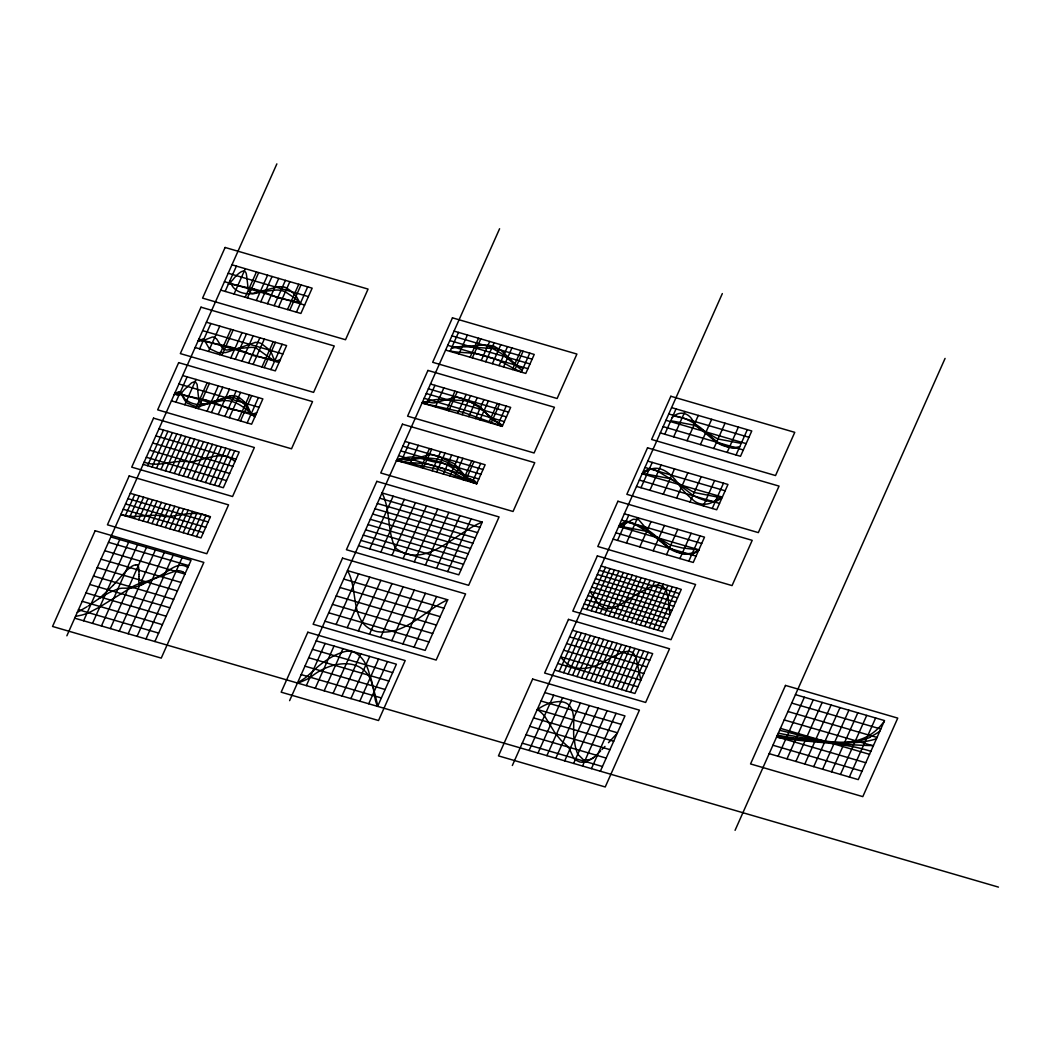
<?xml version="1.0" encoding="UTF-8"?>
<svg xmlns="http://www.w3.org/2000/svg" width="1051" height="1051" viewBox="0 0 1051 1051"><rect width="100%" height="100%" fill="white"/><g stroke="black" fill="none" stroke-linecap="round" stroke-linejoin="round"><path stroke-width="1.5" d="M139.008 574.542L138.982 571.573M139.008 574.884L138.982 576.487M138.982 576.71L138.916 578.667M138.903 578.891L138.824 581.19A9.078 7.935 -23.8 0 0 139.428 584.172M66.87 635.802L276.86 163.89M125.279 515.857L134.725 494.614M147.6 465.698L163.47 430.03M175.872 402.139L187.131 376.849M199.611 348.827L210.87 323.524M225.15 291.403L236.409 266.113M83.62 620.786L119.761 539.557M129.733 517.158L139.179 495.901M152.053 466.999L167.924 431.33M134.186 518.458L143.645 497.202M156.507 468.286L172.377 432.631M184.792 404.74L196.051 379.437M208.518 351.415L219.777 326.112M234.058 294.004L245.317 268.701M92.527 623.374L128.669 542.158M138.64 519.746L148.099 498.502M160.961 469.587L176.831 433.918M143.094 521.046L152.553 499.803M165.414 470.887L181.284 435.219M195.92 407.985L207.178 382.682M219.646 354.66L230.905 329.357M245.198 297.249L256.457 271.946M101.435 625.962L137.576 544.746M147.547 522.347L157.006 501.091M169.868 472.175L185.738 436.52M198.153 408.629L209.412 383.326M221.879 355.304L233.138 330.001M247.432 297.893L258.691 272.59M152.001 523.648L161.46 502.391M174.321 473.475L190.192 437.82M110.342 628.564L146.483 547.348M156.454 524.935L165.913 503.692M178.775 474.776L194.645 439.108M207.06 411.217L218.319 385.927M230.786 357.905L242.045 332.602M256.339 300.481L267.598 275.191M160.908 526.236L170.367 504.979M183.229 476.077L199.099 440.408M211.514 412.517L222.773 387.215M235.24 359.192L246.499 333.89M260.793 301.782L272.051 276.479M119.249 631.152L155.403 549.936M165.362 527.536L174.821 506.28M187.695 477.364L203.552 441.709M218.201 414.462L229.46 389.159M241.927 361.137L253.186 335.847M267.479 303.726L278.738 278.423M169.815 528.824L179.274 507.58M192.149 478.665L208.019 442.996M128.169 633.753L164.311 552.524M174.269 530.124L183.728 508.881M196.603 479.965L212.473 444.297M224.875 416.406L236.133 391.103M248.601 363.094L259.86 337.791M274.153 305.67L285.412 280.367M178.736 531.425L188.182 510.169M201.056 481.253L216.926 445.598M229.328 417.707L240.587 392.404M253.068 364.382L264.326 339.079M278.607 306.971L289.866 281.668M137.077 636.341L173.218 555.125M183.189 532.726L192.635 511.469M205.51 482.554L221.38 446.898M187.643 534.013L197.102 512.77M209.964 483.854L225.834 448.186M238.249 420.295L249.507 395.005M261.975 366.983L273.234 341.68M287.514 309.559L298.773 284.269M240.469 420.952L251.728 395.649M264.195 367.627L275.454 342.324M289.748 310.216L301.006 284.913M145.984 638.929L182.125 557.713M192.097 535.314L201.556 514.057M214.417 485.155L230.287 449.486M196.55 536.614L206.009 515.358M218.871 486.442L234.741 450.787M247.156 422.896L258.415 397.593M270.882 369.571L282.141 344.268M296.435 312.16L307.693 286.857M154.891 641.53L191.032 560.314L110.854 536.969M289.603 700.649L499.593 228.737M400.97 461.691L409.417 442.707M426.496 404.32L434.943 385.336M450.064 351.376L458.499 332.392M306.353 685.62L325.114 643.448M336.084 624.465L358.601 573.859M369.716 548.885L393.166 496.177M409.877 464.279L418.324 445.309M435.403 406.908L443.85 387.937M458.972 353.964L467.419 334.993M315.261 688.221L334.021 646.05M347.224 627.697L369.742 577.091M380.843 552.13L404.307 499.422M421.017 467.524L429.465 448.554M446.544 410.153L454.991 391.169M470.099 357.209L478.547 338.225M324.168 690.809L342.928 648.638M423.238 468.168L431.685 449.197M448.777 410.796L457.211 391.826M472.333 357.852L480.78 338.882M358.352 630.942L380.869 580.336M391.984 555.375L415.447 502.667M333.075 693.397L351.849 651.239M432.145 470.769L440.592 451.785M457.684 413.398L466.132 394.414M481.24 360.454L489.687 341.47M436.612 472.07L445.046 453.086M462.138 414.685L470.585 395.715M485.693 361.741L494.141 342.771M341.982 695.998L360.756 653.827M369.492 634.187L392.01 583.581M403.124 558.62L426.575 505.899M443.286 474.014L451.733 455.03M468.825 416.63L477.259 397.659M492.38 363.685L500.828 344.715M350.903 698.587L369.663 656.415M449.973 475.958L458.42 456.975M475.499 418.574L483.946 399.603M499.054 365.63L507.502 346.659M380.633 637.432L403.15 586.826M414.265 561.851L437.715 509.144M454.426 477.246L462.874 458.275M479.952 419.875L488.4 400.904M503.521 366.93L511.955 347.96M359.81 701.188L378.57 659.016M391.773 640.663L414.291 590.071M425.392 565.096L448.856 512.389M463.333 479.847L471.781 460.863M488.86 422.476L497.307 403.492M512.428 369.532L520.862 350.548M465.567 480.491L474.001 461.52M491.093 423.119L499.54 404.149M514.648 370.175L523.096 351.205M368.717 703.776L387.477 661.605M472.241 482.435L480.688 463.465M497.78 425.064L506.214 406.093M521.335 372.12L529.783 353.149M402.901 643.908L425.419 593.303M436.533 568.341L459.983 515.634M414.041 647.153L436.559 596.548M447.673 571.586L471.124 518.879M447.7 599.793C424.289 610.316 405.147 636.157 376.941 631.572C348.84 624.688 359.061 590.045 347.461 570.614L447.7 599.793L425.182 650.398L324.943 621.22M482.264 522.111C455.911 532.003 424.893 570.929 395.307 547.899C386.873 530.808 390.841 510.103 382.025 492.932L482.264 522.111L458.801 574.831L358.575 545.653M512.336 765.496L722.326 293.584M559.224 671.431L576.96 631.572M586.786 609.501L605.547 567.33M617.528 540.411L628.787 515.108M640.979 487.717L652.237 462.414M664.771 434.234L676.029 408.931M529.087 750.467L553.693 695.171M563.678 672.719L581.413 632.873M591.24 610.789L610 568.63M568.131 674.019L585.867 634.173M595.694 612.089L614.454 569.918M626.435 542.999L637.694 517.696M649.886 490.305L661.145 465.002M673.678 436.822L684.937 411.519M537.994 753.055L562.6 697.759M572.585 675.32L590.32 635.474M600.147 613.39L618.908 571.218M577.038 676.621L594.774 636.761M604.601 614.69L623.361 572.519M546.901 755.656L571.508 700.36M581.492 677.908L599.228 638.062M609.054 615.978L627.815 573.807M639.796 546.888L651.055 521.585M663.247 494.193L674.506 468.891M687.052 440.711L698.311 415.408M585.946 679.209L603.681 639.363M613.508 617.279L632.282 575.107M555.808 758.244L580.415 702.948M590.399 680.509L608.135 640.65M617.962 618.579L636.735 576.408M594.866 681.797L612.588 641.951M622.415 619.867L641.189 577.708M653.17 550.777L664.429 525.487M676.608 498.082L687.866 472.779M700.413 444.612L711.672 419.31M564.715 760.845L589.322 705.549M599.32 683.097L617.042 643.251M626.869 621.167L645.642 578.996M603.773 684.398L621.509 644.552M631.323 622.468L650.096 580.297M573.636 763.433L598.242 708.138M608.227 685.699L625.962 645.84M635.789 623.769L654.55 581.597M666.531 554.678L677.79 529.376M689.982 501.971L701.24 476.681M713.774 448.501L725.032 423.198M612.68 686.986L630.416 647.14M640.243 625.056L659.003 582.885M582.543 766.021L607.15 710.739M617.134 688.287L634.87 648.441M644.697 626.357L663.457 584.185M621.588 689.587L639.323 649.728M649.15 627.657L667.91 585.486M679.892 558.567L691.151 533.264M703.342 505.873L714.601 480.57M727.134 452.39L738.393 427.087M591.45 768.623L616.057 713.327M626.041 690.875L643.777 651.029M653.604 628.945L672.364 586.786M630.495 692.175L648.231 652.329M658.057 630.245L676.818 588.074M688.799 561.155L700.058 535.852M712.25 508.461L723.508 483.158M736.055 454.978L747.314 429.675M600.357 771.211L624.964 715.915L544.786 692.583M735.069 830.329L945.072 358.417M778.095 756.273L804.357 697.233M787.002 758.861L813.264 699.821M795.909 761.463L822.184 702.423M804.816 764.051L831.091 705.011M813.724 766.639L839.999 707.612M822.631 769.24L848.906 710.2M831.551 771.828L857.813 712.788M840.458 774.429L866.72 715.389M849.366 777.017L875.641 717.978M117.449 580.559L126.317 570.693L131.9 566.292A9.577 8.355 -23.8 0 1 135.592 564.86L135.737 564.939M116.871 581.216L115.124 583.187M113.442 585.039L114.953 583.371M113.363 585.131L102.762 595.391M616.451 734.11L608.49 742.689M604.969 746.42L603.3 748.167M602.643 748.864L601.96 749.547M600.62 750.926L595.799 755.748A42.526 37.113 -23.8 0 1 594.249 757.14L593.776 757.535A13.808 12.06 -23.8 0 1 590.465 759.518L583.883 760.175L578.51 754.946M314.827 669.448L305.526 677.711L297.446 683.032M657.243 537.376A79.889 69.734 -23.8 0 0 645.879 528.903A93.762 81.847 -23.8 0 0 637.773 525.303L627.158 522.045L620.589 524.699A18.695 16.317 -23.8 0 0 618.697 526.459L698.889 549.804L692.832 554.061A8.828 7.712 -23.8 0 1 690.796 554.547L682.927 553.549A64.177 56.031 -23.8 0 1 671.077 548.872M228.343 284.243L231.325 281.353A48.806 42.605 -23.8 0 0 232.849 279.75C235.897 275.559 245.803 264.997 246.604 275.756A74.779 65.28 -23.8 0 1 246.959 278.239L248.089 288.302L249.547 292.047A4.966 4.335 -23.8 0 0 250.164 292.677L250.493 292.927A5.61 4.9 -23.8 0 0 253.37 293.781L260.714 292.165A42.763 37.337 -23.8 0 1 266.113 291.166L276.045 290.023A19.654 17.158 -23.8 0 1 286.003 292.283L294.083 297.669A32.647 28.495 -23.8 0 1 295.462 298.694L300.428 303.174M594.209 757.18L586.235 761.804A11.811 10.313 -23.8 0 1 584.251 762.185L583.016 762.264A13.348 11.653 -23.8 0 1 579.377 761.844L575.239 759.82A12.178 10.628 -23.8 0 1 573.688 758.152L569.734 749.573A23.201 20.258 -23.8 0 0 569.051 748.273L568.67 747.642A14.583 12.73 -23.8 0 0 567.698 746.355L563.678 742.729A42.868 37.429 -23.8 0 1 560.984 740.219L556.596 734.977A149.492 130.495 -23.8 0 1 554.311 731.824L545.022 716.716A40.542 35.392 -23.8 0 0 542.828 714.181L541.974 713.314A46.205 40.332 -23.8 0 0 537.271 709.451L617.462 732.783M102.67 595.47L100.279 597.546A15.62 13.637 -23.8 0 1 98.886 598.65L109.212 592.593L117.423 589.138A17.92 15.647 -23.8 0 1 122.507 588.166L128.656 588.218A18.59 16.225 -23.8 0 0 132.111 587.864L139.047 585.919A17.355 15.148 -23.8 0 0 141.044 585.105L148.401 581.597M697.378 551.144L694.396 553.115A10.878 9.485 -23.8 0 1 690.927 554.271L682.152 553.47A48.753 42.552 -23.8 0 1 668.87 547.243M98.387 598.991L88.166 606.02M698.876 549.831L697.049 551M86.997 606.755L77.301 612.365M672.141 417.694C679.852 409.575 690.139 413.096 693.923 423.054A34.604 30.203 -23.8 0 0 695.867 425.248L715.77 441.814A33.12 28.916 -23.8 0 0 718.083 443.286A37.113 32.397 -23.8 0 0 727.121 446.793L730.773 447.608A22.925 20.008 -23.8 0 0 735.056 448.041L739.221 447.871M174.138 394.729C182.309 387.149 182.283 401.548 188.444 403.663M197.877 341.417L202.869 338.961A2.352 2.063 -23.8 0 1 203.855 339.25L208.978 348.117A11.154 9.735 -23.8 0 0 209.622 348.643L218.03 352.624L225.61 352.571A30.032 26.209 -23.8 0 0 230.957 350.784L255.025 342.534M148.546 581.531L153.262 579.285M174.532 393.849L175.281 393.468A23.569 20.573 -23.8 0 0 176.686 392.706L179.603 391.616A2.667 2.325 -23.8 0 1 180.785 392.273L184.871 399.025L187.945 401.469M869.965 736.987L871.66 736.147A62.758 54.783 -23.8 0 0 879.779 731.312M280.42 359.442L278.896 360.112A17.959 15.673 -23.8 0 0 278.134 360.454L275.415 360.795A3.403 2.969 -23.8 0 1 274.915 360.506L273.129 357.274A35.603 31.083 -23.8 0 0 271.289 352.794L270.133 350.968A18.616 16.251 -23.8 0 0 268.938 349.51L261.331 343.572A11.745 10.247 -23.8 0 0 255.025 342.442M153.407 579.219L154.379 578.786A19.483 17.013 -23.8 0 1 155.101 578.484L156.678 577.879A21.046 18.379 -23.8 0 0 157.243 577.643L158.228 577.209M158.373 577.144L175.556 571.035M430.49 384.035L510.668 407.381L502.233 426.364L422.042 403.019L423.08 402.625A42.447 37.061 -23.8 0 1 426.995 401.39L427.915 401.14A43.603 38.059 -23.8 0 1 439.554 399.38M279.881 360.664L277.201 361.386A6.227 5.439 -23.8 0 1 275.336 361.413L266.901 355.882A84.619 73.859 -23.8 0 1 265.443 354.739L256.286 348.17A13.821 12.06 -23.8 0 0 251.741 347.382L248.509 347.5A54.928 47.952 -23.8 0 0 247.116 347.658L244.975 347.934A70.68 61.694 -23.8 0 1 242.86 348.157L238.853 348.512A29.73 25.96 -23.8 0 0 237.053 348.735L226.819 350.022A7.462 6.516 -23.8 0 1 223.85 349.063L222.983 348.406A10.484 9.144 -23.8 0 1 221.984 347.395L216.572 338.882L213.695 337.082A5.557 4.861 -23.8 0 0 212.171 337.095L203.697 340.366A7.396 6.464 -23.8 0 1 202.659 340.616L201.306 340.747A15.437 13.479 -23.8 0 1 198.232 340.616M451.47 348.196L456.633 347.093A31.753 27.72 -23.8 0 1 462.256 346.567L484.826 344.938L493.642 345.95L501.012 350.325L516.514 365.209A21.966 19.181 -23.8 0 0 518.997 366.654L523.017 368.336M229.933 396.043L200.229 406.238M739.707 446.754L735.372 447.45A22.045 19.246 -23.8 0 1 730.852 447.45L726.438 446.386A49.069 42.841 -23.8 0 1 716.099 441.078L705.221 431.738A81.058 70.759 -23.8 0 0 682.966 417.838M75.501 616.411L81.82 615.085A45.219 39.478 -23.8 0 0 90.504 611.866L98.702 607.531A123.782 108.056 -23.8 0 0 103.471 604.667L133.398 586.195A48.543 42.368 -23.8 0 1 141.99 582.688L147.324 581.111A45.994 40.148 -23.8 0 0 149.951 580.205L154.247 578.444A103.589 90.425 -23.8 0 0 156.783 577.288L160.107 575.633A53.286 46.52 -23.8 0 0 162.537 574.28C169.566 570.535 177.08 562.482 185.659 566.253A12.862 11.219 -23.8 0 1 187.774 567.645M422.344 402.336L425.458 401.81A7.541 6.582 -23.8 0 1 427.192 401.824L432.04 402.783A14.543 12.704 -23.8 0 0 434.838 402.835L454.755 397.37A15.016 13.098 -23.8 0 1 457.671 397.317L463.622 398.815L479.138 406.041A24.685 21.545 -23.8 0 1 481.279 407.801L491.224 419.021A18.432 16.093 -23.8 0 0 494.088 420.912L498.765 422.83A8.447 7.383 -23.8 0 1 500.46 423.868L502.457 425.865M396.818 459.707L399.932 459.182A7.541 6.582 -23.8 0 1 401.666 459.208L406.514 460.167A14.543 12.704 -23.8 0 0 409.312 460.207L429.215 454.741A15.016 13.098 -23.8 0 1 432.145 454.689L438.096 456.2L453.612 463.412A24.685 21.545 -23.8 0 1 455.74 465.173L465.685 476.392A18.432 16.093 -23.8 0 0 468.549 478.297L473.239 480.202A8.447 7.383 -23.8 0 1 474.934 481.253L476.918 483.237M451.759 347.566L462.282 346.528L492.512 348.498L501.524 353.517L522.045 370.517M200.715 404.543L206.009 403.597A52.182 45.548 -23.8 0 0 207.914 403.058L212.289 401.692A53.575 46.77 -23.8 0 1 214.575 401.048L225.715 398.184A47.256 41.252 -23.8 0 1 227.358 397.843L230.287 397.449A14.018 12.244 -23.8 0 1 236.987 398.763L239.602 400.286A52.34 45.692 -23.8 0 1 241.362 401.574L244.502 404.346A24.698 21.559 -23.8 0 1 247.497 408.222L248.864 410.915A42.894 37.442 -23.8 0 0 249.534 412.202L250.099 413.148A6.595 5.754 -23.8 0 0 251.307 414.554M873.434 745.54C841.365 745.632 809.69 739.089 778.292 733.204M439.541 399.511L463.806 400.51L470.559 402.021L478.704 407.026L502.233 426.364L463.189 412.32L422.042 403.019M560.866 701.661C579.035 703.382 571.823 727.45 574.161 739.641M698.823 549.936L682.046 547.899L671.655 545.338A37.205 32.476 -23.8 0 1 669.185 544.339L648.322 532.095A34.447 30.072 -23.8 0 0 645.813 531.175L623.939 526.971A33.501 29.244 -23.8 0 0 620.392 526.551L618.697 526.459L621.417 525.539A11.719 10.234 -23.8 0 0 622.901 524.948L633.149 519.286L638.574 519.562L649.282 532.108L668.528 547.991A34.841 30.413 -23.8 0 0 681.403 553.299M741.218 443.377L718.923 439.173A36.93 32.239 -23.8 0 1 716.414 438.162L695.591 425.918A34.841 30.413 -23.8 0 0 693.056 424.985L670.788 420.728M672.89 415.986L675.149 416.288A40.437 35.3 -23.8 0 1 681.429 417.707M450.196 351.073L454.636 351.757A70.811 61.812 -23.8 0 0 460.483 352.348L473.384 353.254A60.406 52.734 -23.8 0 1 479.676 354.397L491.986 357.957A81.255 70.929 -23.8 0 1 501.8 361.728M777.017 736.068L807.115 740.508L832.037 742.623A156.257 136.407 -23.8 0 0 845.201 742.61L847.159 742.505A55.677 48.596 -23.8 0 0 870.097 737.316M777.398 735.201C803.726 739.799 830.448 743.924 857.248 742.44A73.544 64.203 -23.8 0 0 876.508 738.774M776.531 737.145C807.917 743.11 840.183 741.283 870.859 751.32M228.632 283.612L254.303 289.051M439.909 462.571C426.969 462.164 414.304 452.85 401.613 459.326A22.36 19.522 -23.8 0 1 398.408 460.036L397.501 460.18A20.153 17.591 -23.8 0 0 396.516 460.377M398.868 460.916L396.516 460.391L476.694 483.736L474.855 481.463A6.713 5.859 -23.8 0 0 473.502 480.53L467.748 478.533A18.747 16.369 -23.8 0 1 464.7 476.786C452.758 459.918 432.171 455.162 412.754 459.707A25.211 22.005 -23.8 0 1 409.601 459.576L402.402 458.459A6.713 5.859 -23.8 0 0 400.392 458.696L396.516 460.391L437.833 469.311L476.694 483.736L485.142 464.765L404.963 441.42M399.144 460.982L403.361 461.783A82.582 72.085 -23.8 0 0 411.44 462.663L424.315 463.57A58.606 51.157 -23.8 0 1 429.675 464.516L442.931 468.286A81.715 71.337 -23.8 0 1 452.705 472.044M300.612 302.754L295.252 301.44A85.67 74.779 -23.8 0 0 290.746 300.533L277.661 297.788L265.732 292.743M779.566 730.327C813.146 737.487 856.499 756.733 882.787 723.18A73.793 64.413 -23.8 0 0 883.904 722.011M120.944 514.294C135.343 519.838 150.595 512.389 165.138 516.737C180.089 516.277 195.88 509.065 210.082 517.499M205.851 399.997L179.747 394.427A33.225 29.008 -23.8 0 1 176.41 393.534L174.913 393.008M230.34 346.896L206.508 341.798A63.375 55.322 -23.8 0 1 202.79 340.958L198.639 339.683M706.377 500.854L714.246 501.852A8.828 7.712 -23.8 0 0 716.283 501.366L720.789 498.634A19.824 17.315 -23.8 0 0 722.287 497.202L720.566 497.202A40.188 35.077 -23.8 0 1 716.506 496.873L695.105 492.643A36.654 31.99 -23.8 0 1 692.635 491.645L671.773 479.401A34.473 30.098 -23.8 0 0 669.264 478.468L647.39 474.277A33.514 29.257 -23.8 0 0 643.843 473.856L642.148 473.765A17.158 14.977 -23.8 0 1 644.526 471.295L648.953 468.759A5.61 4.9 -23.8 0 1 650.477 468.549L656.376 470.467L674.716 481.384A136.722 119.341 -23.8 0 1 681.718 486.6L692.215 494.771A45.259 39.504 -23.8 0 0 694.54 496.138A64.177 56.031 -23.8 0 0 706.39 500.815M231.956 264.813L312.147 288.158L300.888 313.461L220.697 290.115M454.045 331.104L534.236 354.437L525.789 373.42L445.598 350.075M451.943 335.847L532.121 359.179M228.212 273.247L308.39 296.592M449.828 340.59L530.006 363.935M671.576 407.63L751.767 430.976L740.508 456.279L660.317 432.933M447.713 345.332L527.904 368.678M224.454 281.681L304.632 305.026M668.764 413.963L748.943 437.295M665.953 420.282L746.131 443.627M663.128 426.614L743.32 449.946M206.403 322.223L286.595 345.569L275.336 370.872L195.144 347.526M428.374 388.791L508.566 412.123M426.272 393.534L506.451 416.879M202.659 330.658L282.837 354.003M647.784 461.113L727.962 484.458L716.703 509.761L636.525 486.416M424.157 398.276L504.335 421.622M644.959 467.445L725.151 490.778M198.902 339.092L279.093 362.437M639.336 480.084L719.515 503.429M182.677 375.549L262.868 398.894L251.609 424.197L171.418 400.851M402.848 446.163L483.026 469.508M178.933 383.983L259.111 407.328M624.333 513.808L704.512 537.153L693.253 562.456L613.075 539.11M400.733 450.905L480.924 474.251M621.522 520.14L701.7 543.472M398.618 455.648L478.809 478.993M175.175 392.417L255.354 415.762M615.886 532.791L696.064 556.124M159.016 428.742L239.194 452.075L223.324 487.743L143.146 464.397M379.687 498.2L479.913 527.392M155.837 435.876L236.028 459.208M601.093 566.029L681.284 589.375L662.511 631.546L582.333 608.201M377.335 503.482L477.574 532.66M599.215 570.246L679.406 593.592M152.658 442.996L232.849 466.342M374.997 508.75L475.223 537.928M597.336 574.463L677.527 597.809M595.457 578.681L675.648 602.026M372.645 514.018L472.884 543.196M149.492 450.13L229.67 473.475M593.592 582.898L673.77 606.243M370.307 519.286L470.533 548.464M146.312 457.264L226.504 480.609M591.713 587.115L671.904 610.46M367.955 524.567L468.194 553.746M365.617 529.835L465.843 559.014M587.956 595.549L668.147 618.894M586.077 599.766L666.268 623.112M363.265 535.104L463.491 564.282M584.198 603.983L664.39 627.329M360.927 540.372L461.153 569.55M130.271 493.313L210.463 516.658L201.004 537.902L120.826 514.57M127.907 498.621L208.098 521.966M795.449 694.632L884.548 720.579L858.273 779.619L769.174 753.672M572.506 630.285L652.684 653.63L634.949 693.476L554.77 670.131M125.542 503.941L205.733 527.287M569.55 636.919L649.728 660.264M791.692 703.066L880.791 729.013M123.177 509.249L203.369 532.594M566.594 643.567L646.772 666.912M343.716 579.048L443.942 608.227M787.948 711.501L877.033 737.447M563.638 650.201L643.816 673.546M339.959 587.483L440.185 616.661M784.191 719.935L873.289 745.882M336.202 595.917L436.441 625.095M557.726 663.483L637.904 686.828M780.433 728.369L869.532 754.316M332.458 604.351L432.684 633.53M108.489 542.277L188.668 565.622M776.689 736.804L865.774 762.75M328.7 612.786L428.926 641.964M104.732 550.711L184.91 574.056M772.932 745.238L862.03 771.184M100.975 559.145L181.166 582.49M97.231 567.579L177.409 590.925M541.029 701.017L621.207 724.349M93.473 576.014L173.651 599.359M316.206 640.86L396.385 664.206L377.624 706.377A206.482 180.246 -23.8 0 0 377.007 702.58L371.226 679.432A124.031 108.266 -23.8 0 0 369.387 674.243C366.773 661.92 356.525 646.339 341.825 652.566A42.868 37.416 -23.8 0 0 333.469 656.034L329.686 658.189A102.315 89.322 -23.8 0 0 327.649 659.476L327.071 659.844A73.557 64.216 -23.8 0 0 314.814 669.434M89.716 584.448L169.907 607.793M312.449 649.295L392.64 672.64M533.527 717.872L613.705 741.218M85.972 592.882L166.15 616.228M308.705 657.729L388.883 681.074M529.77 726.307L609.948 749.652M82.214 601.317L162.393 624.662M304.948 666.163L385.126 689.509M526.012 734.741L606.204 758.086M78.457 609.751L158.648 633.096M301.19 674.597L381.382 697.943M522.268 743.175L602.446 766.521M74.713 618.185L998.45 887.11M279.5 361.505L252.949 355.461L240.206 350.167A86.077 75.133 -23.8 0 0 230.327 346.922M681.429 417.72L682.769 418.18M255.774 414.83L245.737 412.11A106.703 93.145 -23.8 0 0 241.428 411.269L228.382 408.524L216.467 403.479A84.408 73.688 -23.8 0 0 205.838 400.037M144.171 462.085C158.977 468.142 174.282 458.88 189.508 461.98C204.446 460.863 221.603 448.908 234.977 461.573M284.992 287.409L287.829 288.854A42.631 37.219 -23.8 0 1 293.676 293.518L296.027 296.093A17.302 15.108 -23.8 0 1 296.763 297.131L300.271 303.516M521.414 371.923L517.907 370.464A63.691 55.598 -23.8 0 1 512.415 367.758L501.774 361.794M452.666 472.096L463.294 478.047A71.402 62.324 -23.8 0 0 471.557 481.962L473.909 482.803A41.738 36.443 -23.8 0 0 474.697 483.066L476.734 483.67A36.562 31.911 -23.8 0 1 476.077 483.158L475.052 482.304A14.254 12.441 -23.8 0 0 472.897 480.951L468.851 479.138A40.976 35.773 -23.8 0 1 464.016 476.405L452.547 467.958M251.334 414.514L254.828 414.304A37.849 33.041 -23.8 0 1 256.168 413.936M239.497 397.856L241.901 399.63A41.606 36.312 -23.8 0 1 244.134 401.653M668.843 547.269L657.295 537.324M254.723 417.194C244.883 407.171 232.218 396.844 217.202 401.824A45.508 39.728 -23.8 0 0 211.422 402.953L205.05 404.49A7.515 6.556 -23.8 0 1 202.79 404.28L200.242 402.769L199.073 399.866A68.17 59.5 -23.8 0 1 198.153 394.086L197.115 384.377L195.158 381.421L191.532 382.892L184.398 389.579A30.532 26.656 -23.8 0 0 182.782 391.524L180.181 394.427L178.144 395.123A3.928 3.429 -23.8 0 1 176.056 394.637L175.32 394.072A5.308 4.638 -23.8 0 1 174.742 393.389M137.72 565.228L138.115 565.78A9.196 8.027 -23.8 0 1 138.614 567.501L138.982 571.455M229.696 281.208L230.616 282.719A57.371 50.08 -23.8 0 1 231.128 283.639C233.664 290.628 241.467 293.426 248.286 293.846A14.294 12.481 -23.8 0 0 250.191 293.794L252.608 293.426A45.285 39.531 -23.8 0 0 257.101 292.231L278.331 286.778A12.835 11.206 -23.8 0 1 279.776 286.687L281.615 286.765A15.936 13.913 -23.8 0 1 285.005 287.37M139.52 584.12L140.795 584.75A6.556 5.715 -23.8 0 0 142.883 584.172M377.322 706.285L375.706 701.319A28.088 24.515 -23.8 0 1 375.194 699.204A44.878 39.176 -23.8 0 1 374.971 697.877L373.696 690.402A95.799 83.62 -23.8 0 0 372.54 685.488C365.117 654.563 329.213 661.145 310.57 677.383A79.324 69.248 -23.8 0 1 297.748 683.097M697.181 551.236A20.678 18.051 -23.8 0 1 681.521 552.984M618.684 526.498A17.158 14.977 -23.8 0 1 621.088 523.989L625.503 521.454A5.61 4.9 -23.8 0 1 627.027 521.243L632.925 523.162L651.278 534.079A136.722 119.341 -23.8 0 1 658.268 539.308L668.764 547.466A45.259 39.504 -23.8 0 0 671.09 548.832M698.836 549.896A19.824 17.315 -23.8 0 1 697.338 551.328M537.442 709.622A34.828 30.4 -23.8 0 1 560.879 701.516M578.221 755.091A52.747 46.047 -23.8 0 1 574.477 739.602M254.276 289.091A86.09 75.147 -23.8 0 1 265.772 292.677M200.702 404.635A24.081 21.02 -23.8 0 1 188.076 401.311M200.202 406.619A20.6 17.985 -23.8 0 1 188.654 403.426M229.919 395.833A13.387 11.692 -23.8 0 1 239.536 397.79M244.108 401.679A24.882 21.729 -23.8 0 1 247.721 406.317L251.189 413.831A3.179 2.772 -23.8 0 0 251.701 414.186L255.354 413.293A10.681 9.328 -23.8 0 1 256.694 412.767M135.75 565.004A3.744 3.271 -23.8 0 1 137.812 565.018M175.543 570.772A12.94 11.298 -23.8 0 1 183.189 572.033M183.334 572.322A7.83 6.832 -23.8 0 1 185.186 573.544M439.949 462.466A42.342 36.956 -23.8 0 1 452.495 468.023M95.142 530.755L52.55 626.462L161.25 658.11L203.841 562.403L95.142 530.755M225.098 247.471L202.567 298.116L345.529 339.736L368.06 289.091L225.098 247.471M201.004 307.181L180.338 353.596L313.592 392.378L334.244 345.976L201.004 307.181M153.538 418.153L131.73 467.156L232.56 496.519L254.368 447.516L153.538 418.153M178.67 362.634L157.663 409.837L291.521 448.803L312.528 401.6L178.67 362.634M129.181 475.945L107.438 524.804L206.811 553.732L228.553 504.874L129.181 475.945M307.838 632.229L281.156 692.175L378.531 720.526L405.2 660.567L307.838 632.229M342.534 558.134L313.119 624.241L436.165 660.054L465.58 593.946L342.534 558.134M376.836 481.358L346.423 549.726L468.641 585.315L499.067 516.947L376.836 481.358M402.454 424.184L380.751 472.976L513.046 511.482L534.749 462.703L402.454 424.184M427.941 370.438L407.591 416.157L534.079 452.981L554.429 407.262L427.941 370.438M452.455 317.836L432.67 362.293L557.122 398.513L576.907 354.056L452.455 317.836M532.634 679.064L498.463 755.879L605.231 786.963L639.415 710.148L532.634 679.064M617.922 501.261L597.796 546.494L732.061 585.591L752.201 540.345L617.922 501.261M568.486 619.381L544.615 673.034L645.642 702.449L669.526 648.782L568.486 619.381M597.362 555.9L572.795 611.104L671.011 639.691L695.578 584.487L597.362 555.9M647.534 447.818L626.843 494.325L758.336 532.607L779.041 486.101L647.534 447.818M670.84 396.266L651.607 439.476L775.533 475.551L794.766 432.342L670.84 396.266M785.478 685.423L750.545 763.946L862.805 796.632L897.751 718.109L785.478 685.423M639.625 592.501C629.326 598.61 619.486 607.333 607.228 608.779C598.164 607.439 595.011 597.599 589.834 591.332L670.026 614.677L667.963 596.679L665.94 589.913A11.351 9.906 -23.8 0 0 652.579 586.024L639.625 592.501M610.631 657.663C594.919 668.659 573.636 675.504 560.682 656.849L640.86 680.194L635.973 657.243L633.03 652.566L628.629 651.134L623.177 652.093L610.631 657.663M715.363 500.486C708.335 505.728 698.455 505.702 692.202 499.172A98.163 85.683 -23.8 0 1 680.549 487.257C673.06 474.907 659.069 461.166 644.644 472.516A29.625 25.868 -23.8 0 0 642.148 473.765L722.339 497.11A36.023 31.438 -23.8 0 1 720.171 498.148L719.094 498.621A47.492 41.462 -23.8 0 0 715.941 500.171L715.363 500.486"/></g></svg>
